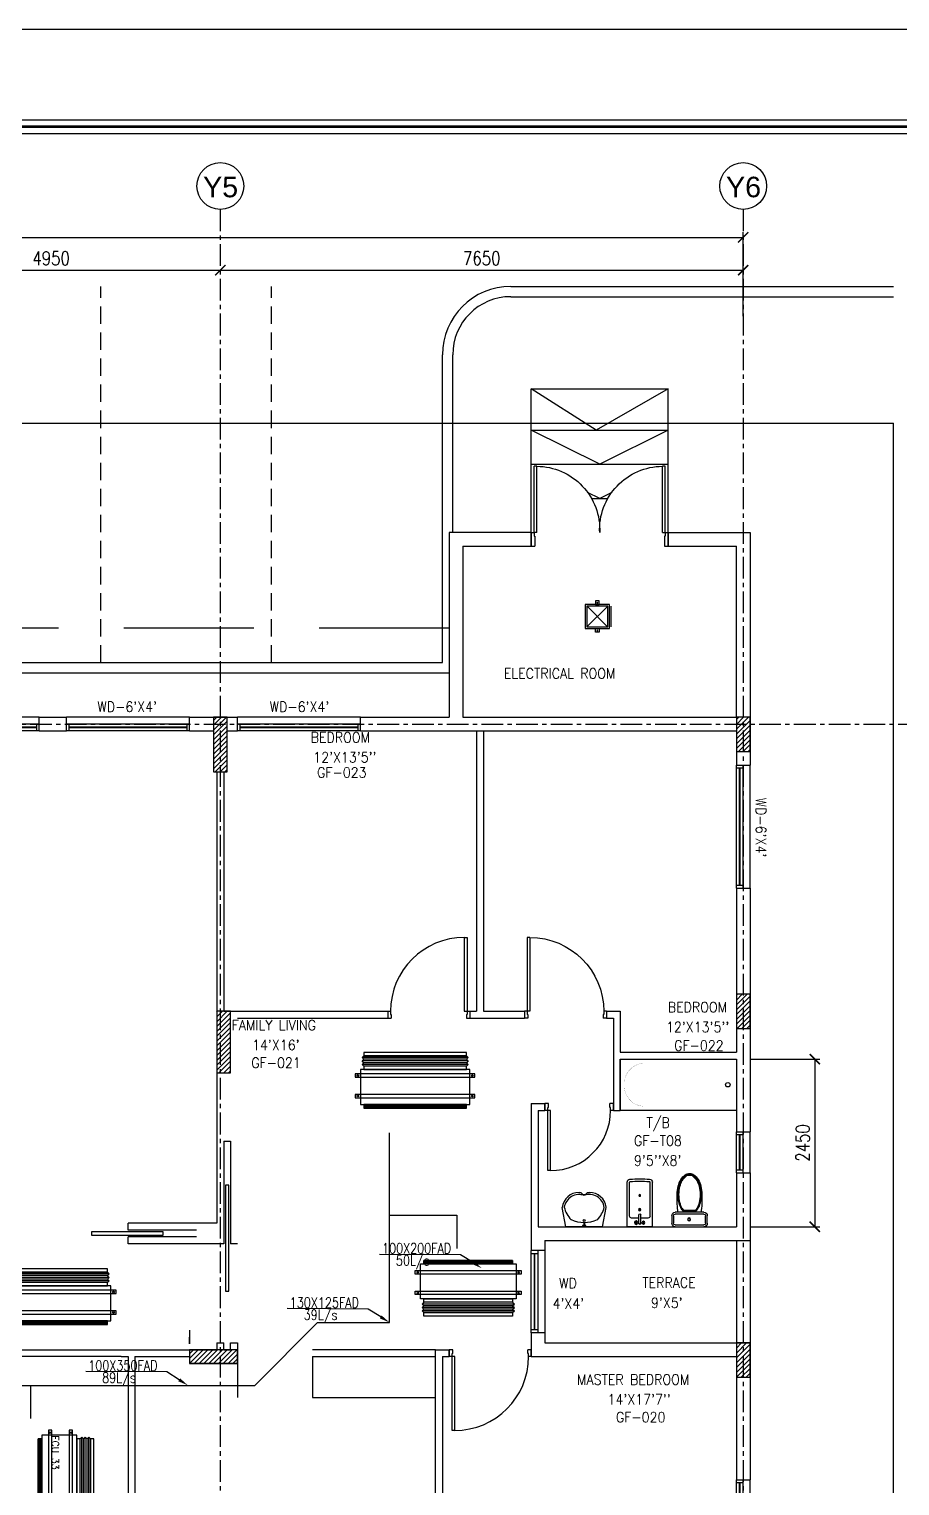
# Model space of a CAD drawing. Header units: millimetres. Extents: x -1288794 to 2153086, y -2701644 to -1428868.
# Drawn here: x 1268611 to 1281350, y -1485109 to -1463806 of the extents above; entities that cross this region are included whole.
import ezdxf
from ezdxf.enums import TextEntityAlignment as Align

# ---------------------------------------------------------------- set-up
doc = ezdxf.new("R2010")
doc.units = ezdxf.units.MM
doc.header["$LTSCALE"] = 100
doc.header["$PDMODE"] = 34
for name, pattern in [('CENTER', [50.8, 31.75, -6.35, 6.35, -6.35]), ('DASHED', [19.05, 12.7, -6.35]), ('DASHED2', [9.525, 6.35, -3.175]), ('HIDDEN', [9.525, 6.35, -3.175])]:
    doc.linetypes.add(name, pattern=pattern)
for name, color, linetype in [('A-ANNO-DIMS', 1, 'Continuous'), ('A-ANNO-SYMB', 33, 'Continuous'), ('A-ANNO-TEXT', 8, 'Continuous'), ('A-AREA', 8, 'CENTER'), ('A-CAR', 8, 'Continuous'), ('A-DOOR', 4, 'Continuous'), ('A-FLOR-OVHD', 4, 'DASHED2'), ('A-FLOR-PFIX', 8, 'Continuous'), ('A-FLOR-SPCL', 8, 'Continuous'), ('A-GLAZ', 5, 'Continuous'), ('A-GRID', 253, 'CENTER'), ('A-WALL-FULL', 8, 'Continuous'), ('AC-CHS', 30, 'Continuous'), ('AC-FAD', 6, 'Continuous'), ('AC-FAD TEXT', 6, 'Continuous'), ('AC-HLTEXT', 100, 'Continuous'), ('AC-SAD TEXT', 3, 'Continuous'), ('FCU-AC', 160, 'Continuous'), ('L-WALK', 8, 'Continuous'), ('LOGO LINE', 7, 'Continuous'), ('LOGO1LINE', 7, 'Continuous'), ('RET', 1, 'Continuous'), ('S-COL- HACT.', 9, 'Continuous'), ('S-COL.', 8, 'Continuous'), ('sduct', 5, 'Continuous'), ('SUPPORT', 30, 'Continuous')]:
    doc.layers.add(name, color=color, linetype=linetype)
doc.styles.add('ROMAND', font='romand')
doc.styles.add('ROMANS', font='romans.shx', dxfattribs={"width": 0.8})
doc.styles.add('SANSSERIF', font='sas_____.pfb')
doc.styles.add('SIMPLEX', font='simplex.shx', dxfattribs={"width": 0.8})
doc.dimstyles.new('100 of DIM2', dxfattribs={"dimscale": 0, "dimtxt": 200, "dimasz": 150, "dimexe": 75, "dimexo": 200, "dimgap": 75, "dimtad": 1, "dimdec": 0, "dimrnd": 5, "dimzin": 0, "dimdsep": 46, "dimtxsty": 'ROMANS', "dimblk": 'ARCHTICK', "dimcen": 100, "dimclrd": 94, "dimclre": 94, "dimclrt": 2, "dimadec": 0, "dimazin": 0, "dimtfac": 1, "dimtdec": 0, "dimtofl": 0, "dimtmove": 2, "dimatfit": 3, "dimldrblk": 'OPEN90', "dimfxl": 75, "dimtolj": 1, "dimtzin": 0, "dimarcsym": 0})
pattern_1 = [(45, (2375513.17, -1109556.65), (-35.355339, 35.355339), [])]

# ---------------------------------------------------------------- blocks, each defined once
blk = doc.blocks.new('D-120-R1')
for p, q in [((-80, 1180), (-40, 1180)), ((-80, 1180), (-80, 100)), ((-40, 1180), (-40, 55)), ((-1200, 100), (-1160, 100)), ((-1200, 100), (-1200, 0)), ((-1160, 100), (-1160, 55)), ((-1160, 55), (-1150, 55)), ((-1150, 55), (-1150, 0)), ((-80, 100), (0, 100)), ((-50, 55), (-40, 55)), ((-50, 55), (-50, 0)), ((-50, 0), (0, 0)), ((0, 100), (0, 0)), ((-1200, 0), (-1150, 0))]:
    blk.add_line(p, q)
at = {"linetype": 'Continuous'}
blk.add_arc((-80, 100), 1080, 90, 180, dxfattribs=at)
blk = doc.blocks.new('W-180')
for p, q in [((1800, 100), (0, 100)), ((1800, 0), (0, 0)), ((40, 0), (40, 100)), ((1760, 100), (1760, 0))]:
    blk.add_line(p, q)
at = {"linetype": 'Continuous'}
for p, q in [((1760, 53), (40, 53)), ((1760, 47), (40, 47))]:
    blk.add_line(p, q, dxfattribs=at)
blk = doc.blocks.new('WC-1')
for p, q in [((-210, 0), (210, 0)), ((-260, -160), (-260, -50)), ((-235, -160), (-235, -50)), ((-210, -25), (210, -25)), ((210, -185), (-210, -185)), ((210, -210), (-210, -210)), ((235, -50), (235, -160)), ((260, -50), (260, -160)), ((91, -223), (-91, -223)), ((86, -235), (-86, -235))]:
    blk.add_line(p, q)
for radius in [22.1, 17.1]:
    blk.add_circle((-6, -107), radius)
for centre, radius, start, end in [((-210, -50), 50, 90, 180), ((-210, -160), 50, 180, 270), ((-210, -50), 25, 90, 180), ((-210, -160), 25, 180, 270), ((722, -383), 904, 168.9529, 184.0632), ((210, -50), 50, 360, 90), ((210, -50), 25, 360, 90), ((210, -160), 25, 270, 360), ((210, -160), 50, 270, 360), ((352, -470), 520, 166.4766, 180), ((352, -470), 507, 166.4766, 180), ((178, -428), 341, 149.8586, 166.4766), ((178, -428), 328, 149.8586, 166.4766), ((69, -365), 214, 138.4152, 149.8586), ((69, -365), 201, 139.9943, 149.8586), ((-69, -365), 201, 30.1414, 40.0057), ((-69, -365), 214, 30.1414, 41.5848), ((-178, -428), 328, 13.5234, 30.1414), ((-178, -428), 341, 13.5234, 30.1414), ((-352, -470), 507, 360, 13.5234), ((-352, -470), 520, 360, 13.5234), ((352, -470), 532, 177.5541, 180), ((352, -470), 532, 180, 193.5234), ((352, -470), 520, 180, 193.5234), ((178, -512), 353, 193.5234, 210.1414), ((352, -470), 507, 180, 193.5234), ((178, -512), 341, 193.5234, 210.1414), ((178, -512), 328, 193.5234, 210.1414), ((-178, -512), 328, 329.8586, 346.4766), ((-178, -512), 341, 329.8586, 346.4766), ((-178, -512), 353, 329.8586, 346.4766), ((-352, -470), 507, 346.4766, 360), ((-352, -470), 520, 346.4766, 360), ((-352, -470), 532, 346.4766, 360), ((-352, -470), 532, 360, 2.4459), ((69, -575), 226, 210.1414, 234.4972), ((69, -575), 214, 210.1414, 234.4972), ((69, -575), 201, 210.1414, 234.4972), ((0, -672), 108, 234.4972, 270), ((0, -672), 95.9, 234.4972, 270), ((0, -672), 83.4, 234.4972, 270), ((0, -672), 83.4, 270, 305.5028), ((0, -672), 95.9, 270, 305.5028), ((0, -672), 108, 270, 305.5028), ((-69, -575), 201, 305.5028, 329.8586), ((-69, -575), 214, 305.5028, 329.8586), ((-69, -575), 226, 305.5028, 329.8586)]:
    blk.add_arc(centre, radius, start, end)
at = {"linetype": 'Continuous', "ltscale": 50}
blk.add_arc((-722, -383), 904, 355.9368, 11.0471, dxfattribs=at)
blk = doc.blocks.new('W-120')
for p, q in [((1200, 100), (0, 100)), ((1200, 0), (0, 0)), ((40, 0), (40, 100)), ((1160, 100), (1160, 0))]:
    blk.add_line(p, q)
at = {"linetype": 'Continuous'}
for p, q in [((1160, 53), (40, 53)), ((1160, 47), (40, 47))]:
    blk.add_line(p, q, dxfattribs=at)
blk = doc.blocks.new('BIDET-1')
for p, q in [((175, 0), (-175, 0)), ((-185, -10), (-185, -649)), ((-150, -155), (-150, -649)), ((-15, -125), (-120, -125)), ((-39, -59), (-69, -59)), ((-54, -44), (-54, -74)), ((-15, -54), (-15, -174)), ((15, -54), (15, -174)), ((120, -125), (15, -125)), ((39, -59), (69, -59)), ((54, -44), (54, -74)), ((150, -155), (150, -649)), ((185, -10), (185, -649)), ((12, -250), (-12, -250)), ((-9, -259), (9, -241)), ((-9, -241), (9, -259)), ((0, -238), (0, -262))]:
    blk.add_line(p, q)
for centre, radius in [((-54, -59), 25), ((-54, -59), 20), ((-54, -59), 15.2), ((-54, -59), 10.2), ((54, -59), 20), ((54, -59), 15.2), ((54, -59), 10.2), ((0, -250), 17.5), ((0, -250), 12.5), ((0, -457), 12.5), ((0, -457), 10)]:
    blk.add_circle(centre, radius)
for centre, radius, start, end in [((-175, -10), 10, 90, 180), ((175, -10), 10, 0, 90), ((-120, -155), 30, 90, 180), ((0, -54), 20, 318.5904, 221.4096), ((0, -54), 15, 0, 180), ((0, -174), 15, 180, 0), ((120, -155), 30, 0, 90), ((-140, -649), 45, 180, 265.2062), ((-140, -649), 10, 180, 265.2062), ((0, 1020), 1720, 265.2062, 274.7938), ((0, 1020), 1685, 265.2062, 274.7938), ((140, -649), 10, 274.7938, 0), ((140, -649), 45, 274.7938, 0)]:
    blk.add_arc(centre, radius, start, end)
blk = doc.blocks.new('W-60')
for p, q in [((600, 100), (0, 100)), ((600, 0), (0, 0)), ((40, 0), (40, 100)), ((560, 100), (560, 0))]:
    blk.add_line(p, q)
at = {"linetype": 'Continuous'}
for p, q in [((560, 53), (40, 53)), ((560, 47), (40, 47))]:
    blk.add_line(p, q, dxfattribs=at)
blk = doc.blocks.new('LAV-4')
for p, q in [((-266, 0), (-322, -283)), ((-266, 0), (268, 0)), ((268, 0), (324, -280)), ((-48, -500), (-75, -500)), ((75, -500), (50, -500))]:
    blk.add_line(p, q)
for points in [[(-25, 0), (-25, -18), (25, -18), (25, 0)], [(-9, -20), (-9, -57), (8, -57), (8, -20)]]:
    blk.add_lwpolyline(points, close=True)
blk.add_circle((0, -91), 15.4)
for centre, radius, start, end in [((74, -366), 375, 135.3333, 167.1432), ((0, -539), 477, 66.1261, 113.874), ((-74, -366), 375, 12.5199, 44.6667), ((-75, -250), 250, 187.6784, 270), ((-75, -250), 220, 188.5814, 289.9523), ((75, -250), 220, 250.0878, 350.8515), ((75, -250), 250, 270, 353.0121), ((1, -527), 55.9, 28.7827, 151.2173), ((50, -499), 0, 238.1883, 0)]:
    blk.add_arc(centre, radius, start, end)
blk = doc.blocks.new('D-100-R1')
for p, q in [((-80, 980), (-80, 100)), ((-80, 980), (-40, 980)), ((-40, 980), (-40, 55)), ((-1000, 100), (-1000, 0)), ((-1000, 100), (-960, 100)), ((-960, 100), (-960, 55)), ((-960, 55), (-950, 55)), ((-950, 55), (-950, 0)), ((-80, 100), (0, 100)), ((-50, 55), (-50, 0)), ((-50, 55), (-40, 55)), ((-50, 0), (0, 0)), ((0, 100), (0, 0)), ((-1000, 0), (-950, 0))]:
    blk.add_line(p, q)
at = {"linetype": 'Continuous'}
blk.add_arc((-80, 100), 880, 90, 180, dxfattribs=at)
blk = doc.blocks.new('BT-2')
blk.add_lwpolyline([(0, 750), (1700, 750), (1700, 0), (0, 0)], close=True)
at = {"const_width": 2}
blk.add_lwpolyline([(60, 690), (1340, 690, -0.414214), (1640, 390), (1640, 360, -0.414214), (1340, 60), (60, 60)], format="xyb", close=True, dxfattribs=at)
blk.add_circle((125, 375), 31.9)
blk = doc.blocks.new('_ArchTick')
at = {"color": 0, "linetype": 'ByBlock', "const_width": 0.15}
blk.add_lwpolyline([(-0.5, -0.5), (0.5, 0.5)], dxfattribs=at)
blk = doc.blocks.new('*D517')
at = {"layer": 'A-ANNO-DIMS', "color": 94, "lineweight": -2, "ltscale": 3, "transparency": 16777216}
for p, q in [((1271408, -1467131), (1271408, -1467256)), ((1279058, -1467131), (1279058, -1467256)), ((1271408, -1467331), (1279058, -1467331))]:
    blk.add_line(p, q, dxfattribs=at)
at = {"layer": 'Defpoints', "color": 0, "ltscale": 3, "transparency": 16777216}
for p in [(1271408, -1467331), (1279058, -1467331), (1279058, -1467331)]:
    blk.add_point(p, dxfattribs=at)
at = {"layer": 'A-ANNO-DIMS', "color": 94, "lineweight": -2, "ltscale": 3, "transparency": 16777216, "xscale": 150, "yscale": 150, "zscale": 150, "rotation": 180}
blk.add_blockref('_ArchTick', (1271408, -1467331), dxfattribs=at)
at = {"layer": 'A-ANNO-DIMS', "color": 94, "lineweight": -2, "ltscale": 3, "transparency": 16777216, "xscale": 150, "yscale": 150, "zscale": 150}
blk.add_blockref('_ArchTick', (1279058, -1467331), dxfattribs=at)
at = {"layer": 'A-ANNO-DIMS', "color": 2, "ltscale": 3, "transparency": 16777216, "insert": (1275233, -1467156), "char_height": 200, "attachment_point": 5, "style": 'ROMANS'}
blk.add_mtext('\\A1;7650', dxfattribs=at)
blk = doc.blocks.new('_Open90')
at = {"color": 0, "linetype": 'ByBlock', "lineweight": -2}
for p, q in [((0, 0), (-1, 0)), ((-0.5, 0.5), (0, 0)), ((0, 0), (-0.5, -0.5))]:
    blk.add_line(p, q, dxfattribs=at)
blk = doc.blocks.new('*D490')
at = {"layer": 'A-ANNO-DIMS', "color": 94, "lineweight": -2, "ltscale": 3, "transparency": 16777216}
for p, q in [((1266458, -1467131), (1266458, -1467256)), ((1271408, -1467131), (1271408, -1467256)), ((1266458, -1467331), (1271408, -1467331))]:
    blk.add_line(p, q, dxfattribs=at)
at = {"layer": 'Defpoints', "color": 0, "ltscale": 3, "transparency": 16777216}
for p in [(1266458, -1467331), (1271408, -1467331), (1271408, -1467331)]:
    blk.add_point(p, dxfattribs=at)
at = {"layer": 'A-ANNO-DIMS', "color": 94, "lineweight": -2, "ltscale": 3, "transparency": 16777216, "xscale": 150, "yscale": 150, "zscale": 150, "rotation": 180}
blk.add_blockref('_ArchTick', (1266458, -1467331), dxfattribs=at)
at = {"layer": 'A-ANNO-DIMS', "color": 94, "lineweight": -2, "ltscale": 3, "transparency": 16777216, "xscale": 150, "yscale": 150, "zscale": 150}
blk.add_blockref('_ArchTick', (1271408, -1467331), dxfattribs=at)
at = {"layer": 'A-ANNO-DIMS', "color": 2, "ltscale": 3, "transparency": 16777216, "insert": (1268933, -1467156), "char_height": 200, "attachment_point": 5, "style": 'ROMANS'}
blk.add_mtext('\\A1;4950', dxfattribs=at)
blk = doc.blocks.new('*D491')
at = {"layer": 'A-ANNO-DIMS', "color": 94, "lineweight": -2, "ltscale": 3, "transparency": 16777216}
for p, q in [((1253558, -1468002), (1253558, -1466776)), ((1253558, -1466851), (1279058, -1466851)), ((1279058, -1468002), (1279058, -1466776))]:
    blk.add_line(p, q, dxfattribs=at)
at = {"layer": 'Defpoints', "color": 0, "ltscale": 3, "transparency": 16777216}
for p in [(1279058, -1466851), (1253558, -1468202), (1279058, -1468202)]:
    blk.add_point(p, dxfattribs=at)
at = {"layer": 'A-ANNO-DIMS', "color": 94, "lineweight": -2, "ltscale": 3, "transparency": 16777216, "xscale": 150, "yscale": 150, "zscale": 150, "rotation": 180}
blk.add_blockref('_ArchTick', (1253558, -1466851), dxfattribs=at)
at = {"layer": 'A-ANNO-DIMS', "color": 94, "lineweight": -2, "ltscale": 3, "transparency": 16777216, "xscale": 150, "yscale": 150, "zscale": 150}
blk.add_blockref('_ArchTick', (1279058, -1466851), dxfattribs=at)
at = {"layer": 'A-ANNO-DIMS', "color": 2, "ltscale": 3, "transparency": 16777216, "insert": (1266308, -1466676), "char_height": 200, "attachment_point": 5, "style": 'ROMANS'}
blk.add_mtext('\\A1;25500', dxfattribs=at)
blk = doc.blocks.new('D-200-DOUBLE')
for p, q in [((40, 200), (40, 1170)), ((40, 1170), (80, 1170)), ((80, 200), (80, 1170)), ((1920, 200), (1920, 1170)), ((1920, 1170), (1960, 1170)), ((1960, 200), (1960, 1170)), ((80, 200), (0, 200)), ((0, 200), (0, 0)), ((50, 0), (0, 0)), ((40, 200), (40, 148)), ((40, 148), (50, 148)), ((50, 148), (50, 0)), ((1920, 200), (1960, 200)), ((1950, 148), (1950, 0)), ((1960, 148), (1950, 148)), ((2000, 0), (1950, 0)), ((2000, 200), (1960, 200)), ((1960, 200), (1960, 148)), ((2000, 200), (2000, 0))]:
    blk.add_line(p, q)
at = {"linetype": 'Continuous'}
for centre, start, end in [((73, 242), 357.4314, 89.5378), ((1927, 242), 90.4622, 182.5686)]:
    blk.add_arc(centre, 928, start, end, dxfattribs=at)
blk = doc.blocks.new('A$C36FC6C1E')
at = {"layer": 'RET', "color": 0, "linetype": 'HIDDEN', "ltscale": 0.8}
blk.add_line((377.4, 377.4), (77.4, 77.4), dxfattribs=at)
blk.add_lwpolyline([(379.8, 379.8), (379.8, 75), (75, 75), (75, 379.8)], close=True, dxfattribs=at)
at = {"layer": 'sduct'}
blk.add_lwpolyline([(404.8, 404.8), (404.8, 50), (50, 50), (50, 404.8)], close=True, dxfattribs=at)
blk.add_lwpolyline([(427.4, 377.4), (427.4, 77.4)], dxfattribs=at)
at = {"layer": 'SUPPORT', "ltscale": 0.5}
for points in [[(202.4, 404.8), (252.4, 404.8), (252.4, 454.8), (202.4, 454.8)], [(202.4, 50), (252.4, 50), (252.4, 0), (202.4, 0)]]:
    blk.add_lwpolyline(points, close=True, dxfattribs=at)
for centre in [(227.4, 429.8), (227.4, 25)]:
    blk.add_circle(centre, 6, dxfattribs=at)
blk = doc.blocks.new('*D524')
at = {"layer": 'AC-HLTEXT', "color": 94, "lineweight": -2, "transparency": 16777216}
for p, q in [((1279158, -1478869), (1280180, -1478869)), ((1280105, -1478869), (1280105, -1481319)), ((1279158, -1481319), (1280180, -1481319))]:
    blk.add_line(p, q, dxfattribs=at)
at = {"layer": 'Defpoints', "color": 0, "transparency": 16777216}
for p in [(1278958, -1478869), (1278958, -1481319), (1280105, -1481319)]:
    blk.add_point(p, dxfattribs=at)
at = {"layer": 'AC-HLTEXT', "color": 94, "lineweight": -2, "transparency": 16777216, "xscale": 150, "yscale": 150, "zscale": 150}
for p, rotation in [((1280105, -1478869), 90), ((1280105, -1481319), 270)]:
    blk.add_blockref('_ArchTick', p, dxfattribs=dict(at, rotation=rotation))
at = {"layer": 'AC-HLTEXT', "color": 2, "transparency": 16777216, "insert": (1279930, -1480094), "char_height": 200, "attachment_point": 5, "rotation": 90, "style": 'ROMANS'}
blk.add_mtext('\\A1;2450', dxfattribs=at)
blk = doc.blocks.new('fcu 2.5 tr')
h = blk.add_hatch()
h.set_pattern_fill('NET', color=3)
h.paths.add_polyline_path([(83172, -1587743), (81672, -1587743), (81672, -1587793), (83172, -1587793)])
at = {"layer": 'FCU-AC', "color": 1}
for p, q in [((83172, -1586980), (81672, -1586980)), ((81672, -1586980), (81672, -1587030)), ((83172, -1587030), (83172, -1586980)), ((81672, -1587030), (83172, -1587030)), ((83172, -1587180), (81672, -1587180)), ((81672, -1587180), (81672, -1587230)), ((81672, -1587230), (83172, -1587230)), ((83172, -1587230), (83172, -1587180))]:
    blk.add_line(p, q, dxfattribs=at)
at = {"layer": 'FCU-AC'}
for p, q in [((81672, -1587030), (81647, -1587055)), ((83197, -1587055), (81647, -1587055)), ((81672, -1587080), (81647, -1587055)), ((81672, -1587080), (81647, -1587105)), ((83197, -1587105), (81647, -1587105)), ((81672, -1587130), (81647, -1587105)), ((81672, -1587130), (81647, -1587155)), ((83197, -1587155), (81647, -1587155)), ((81672, -1587180), (81647, -1587155)), ((83172, -1587030), (81672, -1587030)), ((83172, -1587080), (81672, -1587080)), ((83172, -1587080), (81672, -1587080)), ((83172, -1587130), (81672, -1587130)), ((83172, -1587130), (81672, -1587130)), ((83197, -1587055), (83172, -1587030)), ((83197, -1587055), (83172, -1587080)), ((83197, -1587105), (83172, -1587080)), ((83197, -1587105), (83172, -1587130)), ((83197, -1587155), (83172, -1587130)), ((83197, -1587155), (83172, -1587180))]:
    blk.add_line(p, q, dxfattribs=at)
blk.add_lwpolyline([(81622, -1587743), (83222, -1587743), (83222, -1587230), (81622, -1587230)], close=True, dxfattribs=at)
at = {"layer": 'FCU-AC', "color": 6}
for points in [[(81547, -1587343), (83297, -1587343), (83297, -1587293), (81547, -1587293)], [(81547, -1587643), (83297, -1587643), (83297, -1587593), (81547, -1587593)]]:
    blk.add_lwpolyline(points, close=True, dxfattribs=at)
at = {"layer": 'FCU-AC', "color": 3}
blk.add_lwpolyline([(81672, -1587793), (83172, -1587793), (83172, -1587743), (81672, -1587743)], close=True, dxfattribs=at)
at = {"layer": 'FCU-AC', "color": 6}
for centre in [(81584, -1587318), (83259, -1587318), (81584, -1587618), (83259, -1587618)]:
    blk.add_circle(centre, 12.5, dxfattribs=at)
blk = doc.blocks.new('fcu 2 tr')
h = blk.add_hatch()
h.set_pattern_fill('NET', color=3)
h.paths.add_polyline_path([(80954, -1588493), (79654, -1588493), (79654, -1588543), (80954, -1588543)])
at = {"layer": 'FCU-AC'}
for p, q in [((79654, -1587780), (79629, -1587805)), ((80979, -1587805), (79629, -1587805)), ((79654, -1587830), (79629, -1587805)), ((79654, -1587830), (79629, -1587855)), ((80979, -1587855), (79629, -1587855)), ((79654, -1587880), (79629, -1587855)), ((80954, -1587780), (79654, -1587780)), ((80954, -1587830), (79654, -1587830)), ((80954, -1587830), (79654, -1587830)), ((80954, -1587780), (80979, -1587805)), ((80954, -1587830), (80979, -1587805)), ((80954, -1587830), (80979, -1587855)), ((80954, -1587880), (80979, -1587855)), ((79654, -1587880), (79629, -1587905)), ((80979, -1587905), (79629, -1587905)), ((79654, -1587930), (79629, -1587905)), ((80954, -1587880), (79654, -1587880)), ((80954, -1587880), (79654, -1587880)), ((80954, -1587880), (80979, -1587905)), ((80954, -1587930), (80979, -1587905))]:
    blk.add_line(p, q, dxfattribs=at)
at = {"layer": 'FCU-AC', "color": 1}
for p, q in [((80954, -1587730), (79654, -1587730)), ((79654, -1587730), (79654, -1587780)), ((79654, -1587780), (80954, -1587780)), ((80954, -1587780), (80954, -1587730)), ((80954, -1587930), (79654, -1587930)), ((79654, -1587930), (79654, -1587980)), ((79654, -1587980), (80954, -1587980)), ((80954, -1587980), (80954, -1587930))]:
    blk.add_line(p, q, dxfattribs=at)
at = {"layer": 'FCU-AC', "color": 6}
for points in [[(79529, -1588093), (81079, -1588093), (81079, -1588043), (79529, -1588043)], [(79529, -1588393), (81079, -1588393), (81079, -1588343), (79529, -1588343)]]:
    blk.add_lwpolyline(points, close=True, dxfattribs=at)
at = {"layer": 'FCU-AC'}
blk.add_lwpolyline([(79604, -1588493), (81004, -1588493), (81004, -1587980), (79604, -1587980)], close=True, dxfattribs=at)
at = {"layer": 'FCU-AC', "color": 3}
blk.add_lwpolyline([(79654, -1588543), (80954, -1588543), (80954, -1588493), (79654, -1588493)], close=True, dxfattribs=at)
at = {"layer": 'FCU-AC', "color": 6}
for centre in [(79566, -1588068), (81041, -1588068), (79566, -1588368), (81041, -1588368)]:
    blk.add_circle(centre, 12.5, dxfattribs=at)
blk = doc.blocks.new('fcu 3.5 tr')
at = {"layer": 'FCU-AC'}
h = blk.add_hatch(dxfattribs=at)
h.set_pattern_fill('NET', color=3)
h.paths.add_polyline_path([(100970, -1580238), (99070, -1580238), (99070, -1580288), (100970, -1580288)])
for p, q in [((99045, -1579550), (99070, -1579525)), ((100995, -1579550), (99045, -1579550)), ((99045, -1579550), (99070, -1579575)), ((100970, -1579525), (99070, -1579525)), ((100995, -1579550), (100970, -1579525)), ((100995, -1579550), (100970, -1579575)), ((99045, -1579600), (99070, -1579575)), ((100995, -1579600), (99045, -1579600)), ((99045, -1579600), (99070, -1579625)), ((99045, -1579650), (99070, -1579625)), ((100995, -1579650), (99045, -1579650)), ((99045, -1579650), (99070, -1579675)), ((100970, -1579575), (99070, -1579575)), ((100970, -1579575), (99070, -1579575)), ((100970, -1579625), (99070, -1579625)), ((100970, -1579625), (99070, -1579625)), ((100995, -1579600), (100970, -1579575)), ((100995, -1579600), (100970, -1579625)), ((100995, -1579650), (100970, -1579625)), ((100995, -1579650), (100970, -1579675))]:
    blk.add_line(p, q, dxfattribs=at)
at = {"layer": 'FCU-AC', "color": 1}
for p, q in [((100970, -1579475), (99070, -1579475)), ((99070, -1579475), (99070, -1579525)), ((99070, -1579525), (100970, -1579525)), ((100970, -1579525), (100970, -1579475)), ((100970, -1579675), (99070, -1579675)), ((99070, -1579675), (99070, -1579725)), ((99070, -1579725), (100970, -1579725)), ((100970, -1579725), (100970, -1579675))]:
    blk.add_line(p, q, dxfattribs=at)
at = {"layer": 'FCU-AC'}
blk.add_lwpolyline([(99020, -1580238), (101020, -1580238), (101020, -1579725), (99020, -1579725)], close=True, dxfattribs=at)
at = {"layer": 'FCU-AC', "color": 6}
for points in [[(98945, -1579838), (101095, -1579838), (101095, -1579788), (98945, -1579788)], [(98945, -1580138), (101095, -1580138), (101095, -1580088), (98945, -1580088)]]:
    blk.add_lwpolyline(points, close=True, dxfattribs=at)
at = {"layer": 'FCU-AC', "color": 3}
blk.add_lwpolyline([(99070, -1580288), (100970, -1580288), (100970, -1580238), (99070, -1580238)], close=True, dxfattribs=at)
at = {"layer": 'FCU-AC', "color": 6}
for centre in [(98982, -1579813), (101057, -1579813), (98982, -1580113), (101057, -1580113)]:
    blk.add_circle(centre, 12.5, dxfattribs=at)

msp = doc.modelspace()

# ---------------------------------------------------------------- hatches: boundary and pattern name
at = {"layer": 'S-COL- HACT.', "linetype": 'Continuous', "ltscale": 3}
h = msp.add_hatch(dxfattribs=at)
h.set_pattern_fill('ANSI31', color=256, scale=400, style=0)
h.set_pattern_definition(pattern_1)
h.paths.add_polyline_path([(1271308, -1473868.6), (1271308, -1474668.6), (1271508, -1474668.6), (1271508, -1473868.6)])
h = msp.add_hatch(dxfattribs=at)
h.set_pattern_fill('ANSI31', color=256, scale=400, style=0)
h.set_pattern_definition(pattern_1)
h.paths.add_polyline_path([(1279158, -1474368.6), (1279158, -1473868.6), (1278958, -1473868.6), (1278958, -1474368.6)])
h = msp.add_hatch(dxfattribs=at)
h.set_pattern_fill('ANSI31', color=256, scale=400, style=0)
h.set_pattern_definition(pattern_1)
h.paths.add_polyline_path([(1278958, -1477918.6), (1278958, -1478418.6), (1279158, -1478418.6), (1279158, -1477918.6)])
h = msp.add_hatch(dxfattribs=at)
h.set_pattern_fill('ANSI31', color=256, scale=400, style=0)
h.set_pattern_definition(pattern_1)
h.paths.add_polyline_path([(1271358, -1478168.6), (1271358, -1479068.6), (1271558, -1479068.6), (1271558, -1478168.6)])
h = msp.add_hatch(dxfattribs=at)
h.set_pattern_fill('ANSI31', color=256, scale=400, style=0)
h.set_pattern_definition(pattern_1)
h.paths.add_polyline_path([(1278958, -1483018.6), (1278958, -1483518.6), (1279158, -1483518.6), (1279158, -1483018.6)])
h = msp.add_hatch(dxfattribs=at)
h.set_pattern_fill('ANSI31', color=256, scale=400, style=0)
h.set_pattern_definition(pattern_1)
h.paths.add_polyline_path([(1270958, -1483318.6), (1271658, -1483318.6), (1271658, -1483118.6), (1270958, -1483118.6)])

# ---------------------------------------------------------------- linework, layer by layer
at = {"layer": 'A-ANNO-SYMB', "ltscale": 3}
for centre in [(1271408, -1466100.5), (1279058, -1466100.5)]:
    msp.add_circle(centre, 342.2, dxfattribs=at)
at = {"layer": 'A-AREA', "ltscale": 15}
for p in [(1249158, -1469568.6), (1281258, -1512568.6)]:
    msp.add_line(p, (1281258, -1469568.6), dxfattribs=at)
at = {"layer": 'A-CAR', "ltscale": 3}
for p, q in [((1275958, -1471168.6), (1275958, -1469068.6)), ((1275958, -1469068.6), (1277958, -1469068.6)), ((1276907.1, -1469668.6), (1275958, -1469068.6)), ((1277958, -1469068.6), (1276907.1, -1469668.6)), ((1277958, -1471168.6), (1277958, -1469068.6)), ((1275958, -1469668.6), (1277958, -1469668.6)), ((1276958, -1470168.6), (1275958, -1469668.6)), ((1277958, -1469668.6), (1276958, -1470168.6)), ((1275958, -1470168.6), (1277958, -1470168.6)), ((1276958, -1470668.6), (1276780.6, -1470579.9)), ((1276837.9, -1470668.6), (1277078.1, -1470668.6)), ((1277135.4, -1470579.9), (1276958, -1470668.6))]:
    msp.add_line(p, q, dxfattribs=at)
at = {"layer": 'A-DOOR', "ltscale": 3}
for points in [[(1271533, -1480711.1), (1271483, -1480711.1), (1271483, -1482261.1), (1271533, -1482261.1), (1271533, -1480711.1)], [(1270574, -1481443.6), (1270574, -1481393.6), (1269524, -1481393.6), (1269524, -1481443.6), (1270574, -1481443.6)]]:
    msp.add_lwpolyline(points, dxfattribs=at)
at = {"layer": 'A-FLOR-OVHD', "linetype": 'Continuous', "ltscale": 3}
for p, q in [((1268158, -1483118.6), (1269958, -1483118.6)), ((1269958, -1483218.6), (1268158, -1483218.6))]:
    msp.add_line(p, q, dxfattribs=at)
at = {"layer": 'A-FLOR-OVHD', "ltscale": 3}
msp.add_lwpolyline([(1274758, -1472568.6), (1266358, -1472568.6), (1266358, -1473868.6), (1265058, -1473868.6), (1265058, -1472568.6), (1260758, -1472568.6), (1260758, -1472968.6), (1259058, -1472968.6), (1259058, -1472568.6), (1252158, -1472568.6), (1252158, -1482218.6), (1251158, -1482218.6), (1251158, -1486718.6)], dxfattribs=at)
at = {"layer": 'A-FLOR-SPCL', "ltscale": 3}
for p, q in [((1278958, -1481518.6), (1278958, -1483018.6)), ((1279158, -1481518.6), (1279158, -1483018.6)), ((1271658, -1483218.6), (1271658, -1483818.6)), ((1272758, -1483218.6), (1274558, -1483218.6)), ((1272758, -1483218.6), (1272758, -1483818.6)), ((1272758, -1483818.6), (1274558, -1483818.6))]:
    msp.add_line(p, q, dxfattribs=at)
at = {"layer": 'A-GLAZ', "ltscale": 3}
for p, q in [((1268758, -1473868.6), (1266958, -1473868.6)), ((1270958, -1473868.6), (1269158, -1473868.6)), ((1273458, -1473868.6), (1271658, -1473868.6)), ((1279158, -1476368.6), (1279158, -1474568.6)), ((1279158, -1480531.3), (1279158, -1479931.3)), ((1276158, -1481668.6), (1276158, -1482868.6)), ((1279158, -1486818.6), (1279158, -1485018.6))]:
    msp.add_line(p, q, dxfattribs=at)
at = {"layer": 'A-GRID', "ltscale": 0.1}
for p, q in [((1271408, -1466442.6), (1271408, -1514577)), ((1279058, -1466442.6), (1279058, -1514577)), ((1241700.8, -1473968.6), (1285240.4, -1473968.6))]:
    msp.add_line(p, q, dxfattribs=at)
at = {"layer": 'A-WALL-FULL', "ltscale": 3}
for p, q in [((1275958, -1471168.6), (1274758, -1471168.6)), ((1274758, -1471168.6), (1274758, -1473868.6)), ((1275958, -1471368.6), (1275958, -1471168.6)), ((1277958, -1471168.6), (1279158, -1471168.6)), ((1277958, -1471368.6), (1277958, -1471168.6)), ((1279158, -1471168.6), (1279158, -1474068.6)), ((1274958, -1471368.6), (1275958, -1471368.6)), ((1277958, -1471368.6), (1278958, -1471368.6)), ((1268758, -1473868.6), (1269158, -1473868.6)), ((1268758, -1474068.6), (1268758, -1473868.6)), ((1269158, -1474068.6), (1269158, -1473868.6)), ((1270958, -1473868.6), (1271658, -1473868.6)), ((1270958, -1474068.6), (1270958, -1473868.6)), ((1271658, -1474068.6), (1271658, -1473868.6)), ((1273458, -1473868.6), (1274758, -1473868.6)), ((1273458, -1474068.6), (1273458, -1473868.6)), ((1277808, -1473868.6), (1278958, -1473868.6)), ((1279158, -1473868.6), (1279158, -1474568.6)), ((1279158, -1473868.6), (1279158, -1474568.6)), ((1268758, -1474068.6), (1269158, -1474068.6)), ((1270958, -1474068.6), (1271308, -1474068.6)), ((1271508, -1474068.6), (1271658, -1474068.6)), ((1273458, -1474068.6), (1275158, -1474068.6)), ((1273758, -1474068.6), (1275158, -1474068.6)), ((1274758, -1474068.6), (1278958, -1474068.6)), ((1275058, -1474068.6), (1276008, -1474068.6)), ((1275058, -1474068.6), (1278758, -1474068.6)), ((1275058, -1474068.6), (1278758, -1474068.6)), ((1275158, -1474068.6), (1275158, -1478168.6)), ((1275258, -1474068.6), (1275258, -1478168.6)), ((1277808, -1474068.6), (1278758, -1474068.6)), ((1278958, -1474068.6), (1278958, -1474568.6)), ((1278958, -1474068.6), (1278958, -1474568.6)), ((1271358, -1474668.6), (1271358, -1481268.6)), ((1271458, -1474668.6), (1271458, -1478168.6)), ((1278958, -1474568.6), (1279158, -1474568.6)), ((1278958, -1474568.6), (1279158, -1474568.6)), ((1278958, -1476368.6), (1278958, -1478768.6)), ((1278958, -1476368.6), (1279158, -1476368.6)), ((1279158, -1476368.6), (1279158, -1479931.3)), ((1271458, -1478168.6), (1273858, -1478168.6)), ((1271658, -1478268.6), (1273858, -1478268.6)), ((1273858, -1478168.6), (1273858, -1478268.6)), ((1275058, -1478168.6), (1275158, -1478168.6)), ((1275058, -1478168.6), (1275058, -1478268.6)), ((1275058, -1478268.6), (1275858, -1478268.6)), ((1275258, -1478168.6), (1275858, -1478168.6)), ((1275858, -1478168.6), (1275858, -1478268.6)), ((1277058, -1478168.6), (1277258, -1478168.6)), ((1277058, -1478168.6), (1277058, -1478268.6)), ((1277058, -1478268.6), (1277158, -1478268.6)), ((1277158, -1478268.6), (1277158, -1479618.6)), ((1277258, -1478168.6), (1277258, -1478768.6)), ((1277258, -1478768.6), (1278958, -1478768.6)), ((1277258, -1478868.6), (1278958, -1478868.6)), ((1277258, -1478868.6), (1277258, -1479618.6)), ((1278958, -1478868.6), (1278958, -1479931.3)), ((1275958, -1479518.6), (1276158, -1479518.6)), ((1275958, -1479518.6), (1275958, -1481668.6)), ((1276058, -1479618.6), (1276158, -1479618.6)), ((1276058, -1479618.6), (1276058, -1481318.6)), ((1276158, -1479518.6), (1276158, -1479618.6)), ((1277158, -1479618.6), (1277258, -1479618.6)), ((1271458, -1480068.6), (1271458, -1481568.6)), ((1271458, -1480068.6), (1271558, -1480068.6)), ((1271558, -1480068.6), (1271558, -1481568.6)), ((1278958, -1479931.3), (1279158, -1479931.3)), ((1278958, -1480531.3), (1278958, -1481318.6)), ((1278958, -1480531.3), (1279158, -1480531.3)), ((1279158, -1480531.3), (1279158, -1481518.6)), ((1271358, -1481268.6), (1270058, -1481268.6)), ((1270058, -1481368.6), (1270058, -1481268.6)), ((1276058, -1481318.6), (1278958, -1481318.6)), ((1271058, -1481368.6), (1270058, -1481368.6)), ((1271058, -1481468.6), (1270058, -1481468.6)), ((1270058, -1481568.6), (1270058, -1481468.6)), ((1271358, -1481568.6), (1270058, -1481568.6)), ((1271458, -1481568.6), (1271358, -1481568.6)), ((1271658, -1481568.6), (1271558, -1481568.6)), ((1276158, -1481518.6), (1279158, -1481518.6)), ((1276158, -1481518.6), (1276158, -1481668.6)), ((1276158, -1481668.6), (1275958, -1481668.6)), ((1271358, -1483018.6), (1271358, -1483118.6)), ((1271358, -1483018.6), (1271458, -1483018.6)), ((1271458, -1483118.6), (1271458, -1483018.6)), ((1271558, -1483118.6), (1271558, -1483018.6)), ((1271558, -1483018.6), (1271658, -1483018.6)), ((1271658, -1483018.6), (1271658, -1483218.6)), ((1275958, -1482868.6), (1275958, -1483218.6)), ((1276158, -1482868.6), (1275958, -1482868.6)), ((1276158, -1482868.6), (1276158, -1483018.6)), ((1276158, -1483018.6), (1279158, -1483018.6)), ((1279158, -1483018.6), (1279158, -1485018.6)), ((1269958, -1483118.6), (1271358, -1483118.6)), ((1269958, -1483218.6), (1270058, -1483218.6)), ((1270058, -1483218.6), (1270058, -1487118.6)), ((1270158, -1483218.6), (1270158, -1486429.4)), ((1270158, -1483218.6), (1270958, -1483218.6)), ((1271458, -1483118.6), (1271558, -1483118.6)), ((1274556.6, -1483118.6), (1272758, -1483118.6)), ((1274558, -1483118.6), (1274758, -1483118.6)), ((1274558, -1486529.4), (1274558, -1483118.6)), ((1274658, -1483218.6), (1274658, -1488618.6)), ((1274658, -1483218.6), (1274758, -1483218.6)), ((1274758, -1483118.6), (1274758, -1483218.6)), ((1274758, -1483218.6), (1274758, -1483218.6)), ((1275958, -1483218.6), (1278958, -1483218.6)), ((1278958, -1483218.6), (1278958, -1485018.6)), ((1278958, -1485018.6), (1279158, -1485018.6))]:
    msp.add_line(p, q, dxfattribs=at)
at = {"layer": 'A-WALL-FULL', "linetype": 'Continuous', "ltscale": 3}
for p, q in [((1271308, -1474068.6), (1271308, -1474668.6)), ((1271508, -1474668.6), (1271508, -1474068.6)), ((1271308, -1474668.6), (1271508, -1474668.6)), ((1270958, -1483033.7), (1270958, -1482933.7)), ((1271658, -1483118.6), (1271658, -1483318.6)), ((1271658, -1483318.6), (1270958, -1483318.6))]:
    msp.add_line(p, q, dxfattribs=at)
at = {"layer": 'A-WALL-FULL', "ltscale": 3}
msp.add_lwpolyline([(1274958, -1471368.6), (1274958, -1473868.6), (1278958, -1473868.6), (1278958, -1473868.6), (1278958, -1471368.6)], dxfattribs=at)
at = {"layer": 'AC-CHS', "color": 30}
for p, q in [((1273881.7, -1482718.6), (1273881.7, -1479947.6)), ((1273881.7, -1481147.9), (1274867.9, -1481147.9)), ((1274867.9, -1481147.9), (1274867.9, -1481636.7)), ((1271912.1, -1483638.7), (1272832.2, -1482718.6))]:
    msp.add_line(p, q, dxfattribs=at)
at = {"layer": 'AC-FAD'}
for p, q in [((1272832.2, -1482718.6), (1273881.7, -1482718.6)), ((1268434.9, -1483638.7), (1271912.1, -1483638.7)), ((1268630.6, -1483638.7), (1268630.6, -1484124.3))]:
    msp.add_line(p, q, dxfattribs=at)
at = {"layer": 'AC-FAD TEXT'}
for points in [[(1275104.9, -1481844.2), (1274922.8, -1481728.3), (1273737.8, -1481723)], [(1273755.1, -1482638.1), (1273573, -1482522.3), (1272388, -1482517)], [(1270807.1, -1483558.2), (1270625, -1483442.4), (1269440, -1483437)]]:
    msp.add_lwpolyline(points, dxfattribs=at)
for points in [[(1275118.3, -1481823.1), (1275231.5, -1481924.7), (1275091.5, -1481865.3)], [(1273768.5, -1482617), (1273881.7, -1482718.6), (1273741.7, -1482659.2)], [(1270820.5, -1483537.1), (1270933.7, -1483638.7), (1270793.7, -1483579.3)]]:
    msp.add_solid(points, dxfattribs=at)
at = {"layer": 'L-WALK', "linetype": 'DASHED', "ltscale": 0.2}
for p, q in [((1269658, -1473068.6), (1269658, -1467568.6)), ((1272158, -1473068.6), (1272158, -1467568.6))]:
    msp.add_line(p, q, dxfattribs=at)
at = {"layer": 'L-WALK', "ltscale": 15}
for p, q in [((1275658, -1467568.6), (1281258, -1467568.6)), ((1275658, -1467718.6), (1281258, -1467718.6))]:
    msp.add_line(p, q, dxfattribs=at)
at = {"layer": 'L-WALK', "ltscale": 3}
for p, q in [((1274658, -1473068.6), (1274658, -1468568.6)), ((1274808, -1471168.6), (1274808, -1468568.6)), ((1252008, -1473218.6), (1274758, -1473218.6)), ((1252158, -1473068.6), (1274658, -1473068.6))]:
    msp.add_line(p, q, dxfattribs=at)
at = {"layer": 'L-WALK', "ltscale": 15}
for radius in [1000, 850]:
    msp.add_arc((1275658, -1468568.6), radius, 90, 180, dxfattribs=at)
at = {"layer": 'LOGO LINE'}
msp.add_lwpolyline([(1307694.2, -1519493.9), (1228936.1, -1519493.9), (1228936.1, -1463806.4), (1307694.2, -1463806.4)], close=True, dxfattribs=at)
at = {"layer": 'LOGO1LINE'}
for points in [[(1306368.3, -1518168), (1230262, -1518168), (1230262, -1465132.3), (1306368.3, -1465132.3)], [(1296059.6, -1517969.1), (1230460.9, -1517969.1), (1230460.9, -1465331.1), (1296059.6, -1465331.1)]]:
    msp.add_lwpolyline(points, close=True, dxfattribs=at)
at = {"layer": 'LOGO1LINE', "const_width": 39.8}
msp.add_lwpolyline([(1306268.8, -1518068.5), (1230361.5, -1518068.5), (1230361.5, -1465231.7), (1306268.8, -1465231.7)], close=True, dxfattribs=at)
at = {"layer": 'RET', "color": 0, "linetype": 'HIDDEN', "ltscale": 0.8}
msp.add_line((1277076.7, -1472243.5), (1276771.9, -1472548.3), dxfattribs=at)
at = {"layer": 'S-COL.', "linetype": 'Continuous', "ltscale": 3}
for p, q in [((1270958, -1482833.7), (1270958, -1483033.7)), ((1271658, -1483318.6), (1271658, -1483118.6)), ((1270958, -1483318.6), (1271658, -1483318.6))]:
    msp.add_line(p, q, dxfattribs=at)
for points in [[(1271308, -1473868.6), (1271308, -1474668.6), (1271508, -1474668.6), (1271508, -1473868.6)], [(1279158, -1474368.6), (1279158, -1473868.6), (1278958, -1473868.6), (1278958, -1474368.6)], [(1278958, -1477918.6), (1278958, -1478418.6), (1279158, -1478418.6), (1279158, -1477918.6)], [(1271358, -1478168.6), (1271358, -1479068.6), (1271558, -1479068.6), (1271558, -1478168.6)], [(1271358, -1478168.6), (1271358, -1479068.6), (1271558, -1479068.6), (1271558, -1478168.6)], [(1271358, -1478168.6), (1271358, -1479068.6), (1271558, -1479068.6), (1271558, -1478168.6)], [(1278958, -1483018.6), (1278958, -1483518.6), (1279158, -1483518.6), (1279158, -1483018.6)], [(1278958, -1483018.6), (1278958, -1483518.6), (1279158, -1483518.6), (1279158, -1483018.6)], [(1278958, -1483018.6), (1278958, -1483518.6), (1279158, -1483518.6), (1279158, -1483018.6)], [(1270958, -1483318.6), (1271658, -1483318.6), (1271658, -1483118.6), (1270958, -1483118.6)], [(1270958, -1483318.6), (1271658, -1483318.6), (1271658, -1483118.6), (1270958, -1483118.6)]]:
    msp.add_lwpolyline(points, close=True, dxfattribs=at)

# ---------------------------------------------------------------- block references
at = {"layer": 'A-DOOR', "ltscale": 3, "xscale": -1}
for name, p in [('D-200-DOUBLE', (1277958, -1471368.6)), ('D-120-R1', (1275858, -1478268.6))]:
    msp.add_blockref(name, p, dxfattribs=at)
at = {"layer": 'A-DOOR', "ltscale": 3}
msp.add_blockref('D-120-R1', (1275058, -1478268.6), dxfattribs=at)
at = {"layer": 'A-DOOR', "ltscale": 3, "rotation": 180}
for name, p in [('D-100-R1', (1276158, -1479518.6)), ('D-120-R1', (1274758, -1483118.6))]:
    msp.add_blockref(name, p, dxfattribs=at)
at = {"layer": 'A-FLOR-PFIX', "ltscale": 3, "rotation": 180}
for name, p in [('BT-2', (1278958, -1478868.6)), ('LAV-4', (1276732, -1481318.6))]:
    msp.add_blockref(name, p, dxfattribs=at)
at = {"layer": 'A-FLOR-PFIX', "ltscale": 3, "xscale": -1, "rotation": 180}
for name, p in [('BIDET-1', (1277544.5, -1481318.6)), ('WC-1', (1278272.7, -1481318.6))]:
    msp.add_blockref(name, p, dxfattribs=at)
at = {"layer": 'A-GLAZ', "ltscale": 3}
for p in [(1266958, -1474068.6), (1269158, -1474068.6), (1271658, -1474068.6)]:
    msp.add_blockref('W-180', p, dxfattribs=at)
at = {"layer": 'A-GLAZ', "ltscale": 3, "rotation": 270}
for name, p in [('W-180', (1278958, -1474568.6)), ('W-60', (1278958, -1479931.3)), ('W-120', (1275958, -1481668.6)), ('W-180', (1278958, -1485018.6))]:
    msp.add_blockref(name, p, dxfattribs=at)
at = {"layer": 'FCU-AC', "color": 3}
for p in [(1191836.4, 108209.6), (1186586.4, 105045.4)]:
    msp.add_blockref('fcu 2.5 tr', p, dxfattribs=at)
at = {"layer": 'FCU-AC', "xscale": -1, "rotation": 180}
msp.add_blockref('fcu 2 tr', (1194730.7, -3070354.7), dxfattribs=at)
at = {"layer": 'FCU-AC', "color": 3, "rotation": 270}
msp.add_blockref('fcu 3.5 tr', (2849033, -1385349.4), dxfattribs=at)
at = {"layer": 'RET', "color": 0, "xscale": -1, "rotation": 180}
msp.add_blockref('A$C36FC6C1E', (1276696.9, -1472168.5), dxfattribs=at)

# ---------------------------------------------------------------- texts
at = {"layer": 'A-ANNO-TEXT', "style": 'SANSSERIF'}
for s, p in [('Y5', (1271412.6, -1466265)), ('Y6', (1279062.6, -1466265))]:
    msp.add_text(s, height=300, dxfattribs=at).set_placement(p, align=Align.CENTER)
at = {"layer": 'A-ANNO-TEXT', "style": 'ROMANS', "width": 0.9}
for s, p in [('ELECTRICAL ROOM', (1275556.9, -1473302.9)), ("WD-6'X4'", (1269608.6, -1473790.5)), ("WD-6'X4'", (1272129.3, -1473790.5)), ('BEDROOM', (1272730.6, -1474238.1)), ("12'X13'5''", (1272768.4, -1474528.6)), ('GF-023', (1272824.2, -1474751.7)), ('BEDROOM', (1277954.4, -1478183.7)), ('FAMILY LIVING', (1271574.6, -1478446.2)), ("12'X13'5''", (1277928.7, -1478474.3)), ("14'X16'", (1271873.7, -1478736.7)), ('GF-022', (1278048, -1478744.9)), ('GF-021', (1271861.6, -1478996.4)), ('T/B', (1277642.1, -1479872.6)), ('GF-T08', (1277460, -1480135.8)), ("9'5''X8'", (1277460, -1480426.9)), ('WD', (1276364, -1482219.8)), ('TERRACE', (1277581.3, -1482211.7)), ("4'X4'", (1276268.5, -1482518.2)), ("9'X5'", (1277708.8, -1482507.2)), ('MASTER BEDROOM', (1276626.5, -1483629.6)), ("14'X17'7''", (1277073.6, -1483920.1)), ('GF-020', (1277196.2, -1484179.4))]:
    msp.add_text(s, height=150, dxfattribs=at).set_placement(p)
msp.add_text("WD-6'X4'", height=150, rotation=270, dxfattribs=at).set_placement((1279243, -1475044))
at = {"layer": 'AC-FAD TEXT', "style": 'SIMPLEX', "width": 0.8}
for s, p in [('100X200FAD', (1273774, -1481710.1)), ('50L/s', (1273977.3, -1481887.4)), ('130X125FAD', (1272424.2, -1482504.1)), ('39L/s', (1272627.5, -1482681.4)), ('100X350FAD', (1269476.2, -1483424.1)), ('89L/s', (1269679.5, -1483601.5))]:
    msp.add_text(s, height=150, dxfattribs=at).set_placement(p)
at = {"layer": 'AC-HLTEXT', "style": 'ROMAND'}
msp.add_text('FCU 33', height=100, rotation=270, dxfattribs=at).set_placement((1268945, -1484368.9))
at = {"layer": 'AC-SAD TEXT', "style": 'ROMAND'}
msp.add_text('FCU 33', height=100, rotation=270, dxfattribs=at).set_placement((1268945, -1484368.9))

# ---------------------------------------------------------------- dimensions: what is measured, and where the dimension line sits
at = {"layer": 'A-ANNO-DIMS', "ltscale": 3}
for base, p1, p2, picture, middle in [((1279058, -1466851.3), (1253558, -1468201.9), (1279058, -1468201.9), '*D491', (1266308, -1466676.3)), ((1271408, -1467331.4), (1266458, -1467331.4), (1271408, -1467331.4), '*D490', (1268933, -1467156.4)), ((1279058, -1467331.4), (1271408, -1467331.4), (1279058, -1467331.4), '*D517', (1275233, -1467156.4))]:
    dim = msp.add_linear_dim(base=base, p1=p1, p2=p2, dimstyle='100 of DIM2', override={"dimscale": 1}, dxfattribs=at)
    dim.commit()
    dim.dimension.update_dxf_attribs({"geometry": picture, "text_midpoint": middle})
at = {"layer": 'AC-HLTEXT'}
dim = msp.add_linear_dim(base=(1280104.7, -1481318.6), p1=(1278958, -1478868.6), p2=(1278958, -1481318.6), angle=90, dimstyle='100 of DIM2', override={"dimscale": 1, "dimfxl": 0.2}, dxfattribs=at)
dim.commit()
dim.dimension.update_dxf_attribs({"geometry": '*D524', "text_midpoint": (1279929.7, -1480093.6)})

doc.saveas('drawing.dxf')
